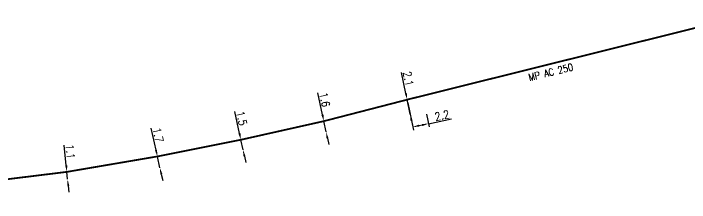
# Model space of a CAD drawing. Header units: millimetres. Extents: x 185000 to 186005, y 127000 to 128000.
# Drawn here: x 185225.9 to 185320.9, y 127932.7 to 127959.2 of the extents above; entities that cross this region are included whole.
import ezdxf
from ezdxf.enums import TextEntityAlignment as Align

# ---------------------------------------------------------------- set-up
doc = ezdxf.new("R2010")
doc.units = ezdxf.units.MM
doc.header["$PDMODE"] = 34
doc.layers.get('DEFPOINTS').update_dxf_attribs({"linetype": 'CONTINUOUS'})
doc.layers.add('G_120', color=4, linetype='CONTINUOUS')
doc.styles.get("Standard").update_dxf_attribs({"font": 'romans.shx', "width": 0.85})
doc.linetypes.add('G_TYPB_AP', pattern='A,5,-0.3,["o",Standard,S=1.5,R=0,X=0,Y=-0.5],-1.65', length=6.95)
doc.linetypes.add('G_TYPB_PE', pattern='A,5,-0.3,["o",Standard,S=1.5,R=0,X=0,Y=-0.5],-1.65', length=6.95)
doc.dimstyles.get("Standard").update_dxf_attribs({"dimtxt": 1.5, "dimasz": 1.2, "dimexe": 0.625, "dimexo": 0.625, "dimgap": 0.25, "dimtad": 1, "dimdec": 1, "dimzin": 0, "dimdsep": 46, "dimtxsty": 'Standard', "dimcen": -0.5, "dimadec": 0, "dimazin": 0, "dimtfac": 1, "dimtdec": 1, "dimtmove": 0, "dimatfit": 3, "dimfxl": 0, "dimtolj": 1, "dimtzin": 0, "dimarcsym": 0})

# ---------------------------------------------------------------- blocks, each defined once
blk = doc.blocks.new('*D533')
at = {"layer": 'DEFPOINTS', "color": 0, "linetype": 'Continuous', "ltscale": 0.5, "transparency": 16777216}
for p in [(185281.241, 127947.126), (185283.87, 127945.526), (185284.237, 127943.753)]:
    blk.add_point(p, dxfattribs=at)
at = {"layer": 'G_120', "color": 0, "linetype": 'Continuous', "lineweight": -2, "ltscale": 0.5, "transparency": 16777216}
for p, q in [((185281.336, 127946.667), (185282.129, 127942.837)), ((185283.965, 127945.067), (185284.332, 127943.294)), ((185284.237, 127943.753), (185287.448, 127944.418)), ((185282.915, 127943.479), (185283.356, 127943.57))]:
    blk.add_line(p, q, dxfattribs=at)
at = {"layer": 'G_120', "color": 0, "linetype": 'Continuous', "ltscale": 0.5, "transparency": 16777216}
for points in [[(185282.885, 127943.626), (185282.946, 127943.332), (185282.034, 127943.296)], [(185283.326, 127943.717), (185283.387, 127943.423), (185284.237, 127943.753)]]:
    blk.add_solid(points, dxfattribs=at)
at = {"layer": 'G_120', "color": 0, "linetype": 'Continuous', "ltscale": 0.5, "transparency": 16777216, "insert": (185286.131, 127944.911), "char_height": 1.125, "attachment_point": 5, "rotation": 11.70429}
blk.add_mtext('\\A1;2.2', dxfattribs=at)
blk = doc.blocks.new('*D534')
at = {"layer": 'DEFPOINTS', "color": 0, "linetype": 'Continuous', "ltscale": 0.5, "transparency": 16777216}
for p in [(185281.241, 127947.126), (185281.667, 127945.07), (185281.667, 127945.07)]:
    blk.add_point(p, dxfattribs=at)
at = {"layer": 'G_120', "color": 0, "linetype": 'Continuous', "lineweight": -2, "ltscale": 0.5, "transparency": 16777216}
for p, q in [((185281.058, 127948.007), (185280.449, 127950.95)), ((185281.667, 127945.07), (185281.241, 127947.126)), ((185281.849, 127944.188), (185282.032, 127943.307))]:
    blk.add_line(p, q, dxfattribs=at)
at = {"layer": 'G_120', "color": 0, "linetype": 'Continuous', "ltscale": 0.5, "transparency": 16777216}
for points in [[(185281.205, 127948.038), (185280.911, 127947.977), (185281.241, 127947.126)], [(185281.996, 127944.219), (185281.702, 127944.158), (185281.667, 127945.07)]]:
    blk.add_solid(points, dxfattribs=at)
at = {"layer": 'G_120', "color": 0, "linetype": 'Continuous', "ltscale": 0.5, "transparency": 16777216, "insert": (185281.396, 127950.071), "char_height": 1.125, "attachment_point": 5, "rotation": 281.70429}
blk.add_mtext('\\A1;2.1', dxfattribs=at)
blk = doc.blocks.new('*D535')
at = {"layer": 'DEFPOINTS', "color": 0, "linetype": 'Continuous', "ltscale": 0.5, "transparency": 16777216}
for p in [(185269.524, 127944.107), (185269.844, 127942.59), (185269.844, 127942.59)]:
    blk.add_point(p, dxfattribs=at)
at = {"layer": 'G_120', "color": 0, "linetype": 'Continuous', "lineweight": -2, "ltscale": 0.5, "transparency": 16777216}
for p, q in [((185269.337, 127944.987), (185268.686, 127948.061)), ((185269.844, 127942.59), (185269.524, 127944.107)), ((185270.031, 127941.71), (185270.217, 127940.829))]:
    blk.add_line(p, q, dxfattribs=at)
at = {"layer": 'G_120', "color": 0, "linetype": 'Continuous', "ltscale": 0.5, "transparency": 16777216}
for points in [[(185269.484, 127945.018), (185269.19, 127944.956), (185269.524, 127944.107)], [(185270.178, 127941.741), (185269.884, 127941.679), (185269.844, 127942.59)]]:
    blk.add_solid(points, dxfattribs=at)
at = {"layer": 'G_120', "color": 0, "linetype": 'Continuous', "ltscale": 0.5, "transparency": 16777216, "insert": (185269.652, 127947.12), "char_height": 1.125, "attachment_point": 5, "rotation": 281.95156}
blk.add_mtext('\\A1;1.6', dxfattribs=at)
blk = doc.blocks.new('*D536')
at = {"layer": 'DEFPOINTS', "color": 0, "linetype": 'Continuous', "ltscale": 0.5, "transparency": 16777216}
for p in [(185257.862, 127941.495), (185258.171, 127940.078), (185258.171, 127940.078)]:
    blk.add_point(p, dxfattribs=at)
at = {"layer": 'G_120', "color": 0, "linetype": 'Continuous', "lineweight": -2, "ltscale": 0.5, "transparency": 16777216}
for p, q in [((185257.671, 127942.375), (185257.003, 127945.445)), ((185258.171, 127940.078), (185257.862, 127941.495)), ((185258.362, 127939.199), (185258.554, 127938.32))]:
    blk.add_line(p, q, dxfattribs=at)
at = {"layer": 'G_120', "color": 0, "linetype": 'Continuous', "ltscale": 0.5, "transparency": 16777216}
for points in [[(185257.818, 127942.406), (185257.524, 127942.343), (185257.862, 127941.495)], [(185258.509, 127939.231), (185258.216, 127939.167), (185258.171, 127940.078)]]:
    blk.add_solid(points, dxfattribs=at)
at = {"layer": 'G_120', "color": 0, "linetype": 'Continuous', "ltscale": 0.5, "transparency": 16777216, "insert": (185257.974, 127944.509), "char_height": 1.125, "attachment_point": 5, "rotation": 282.27948}
blk.add_mtext('\\A1;1.5', dxfattribs=at)
blk = doc.blocks.new('*D537')
at = {"layer": 'DEFPOINTS', "color": 0, "linetype": 'Continuous', "ltscale": 0.5, "transparency": 16777216}
for p in [(185246.142, 127939.161), (185246.499, 127937.55), (185246.499, 127937.55)]:
    blk.add_point(p, dxfattribs=at)
at = {"layer": 'G_120', "color": 0, "linetype": 'Continuous', "lineweight": -2, "ltscale": 0.5, "transparency": 16777216}
for p, q in [((185245.948, 127940.04), (185245.27, 127943.108)), ((185246.499, 127937.55), (185246.142, 127939.161)), ((185246.693, 127936.671), (185246.887, 127935.793))]:
    blk.add_line(p, q, dxfattribs=at)
at = {"layer": 'G_120', "color": 0, "linetype": 'Continuous', "ltscale": 0.5, "transparency": 16777216}
for points in [[(185246.095, 127940.072), (185245.802, 127940.008), (185246.142, 127939.161)], [(185246.84, 127936.704), (185246.547, 127936.639), (185246.499, 127937.55)]]:
    blk.add_solid(points, dxfattribs=at)
at = {"layer": 'G_120', "color": 0, "linetype": 'Continuous', "ltscale": 0.5, "transparency": 16777216, "insert": (185246.244, 127942.175), "char_height": 1.125, "attachment_point": 5, "rotation": 282.46902}
blk.add_mtext('\\A1;1.7', dxfattribs=at)
blk = doc.blocks.new('*D538')
at = {"layer": 'DEFPOINTS', "color": 0, "linetype": 'Continuous', "ltscale": 0.5, "transparency": 16777216}
for p in [(185233.426, 127936.994), (185233.528, 127935.949), (185233.528, 127935.949)]:
    blk.add_point(p, dxfattribs=at)
at = {"layer": 'G_120', "color": 0, "linetype": 'Continuous', "lineweight": -2, "ltscale": 0.5, "transparency": 16777216}
for p, q in [((185233.338, 127937.89), (185233.059, 127940.745)), ((185233.528, 127935.949), (185233.426, 127936.994)), ((185233.615, 127935.053), (185233.703, 127934.157))]:
    blk.add_line(p, q, dxfattribs=at)
at = {"layer": 'G_120', "color": 0, "linetype": 'Continuous', "ltscale": 0.5, "transparency": 16777216}
for points in [[(185233.488, 127937.904), (185233.189, 127937.875), (185233.426, 127936.994)], [(185233.765, 127935.068), (185233.466, 127935.039), (185233.528, 127935.949)]]:
    blk.add_solid(points, dxfattribs=at)
at = {"layer": 'G_120', "color": 0, "linetype": 'Continuous', "ltscale": 0.5, "transparency": 16777216, "insert": (185233.902, 127939.838), "char_height": 1.125, "attachment_point": 5, "rotation": 275.58041}
blk.add_mtext('\\A1;1.1', dxfattribs=at)

msp = doc.modelspace()

# ---------------------------------------------------------------- linework, layer by layer
at = {"layer": 'G_120', "linetype": 'G_TYPB_AP', "ltscale": 0.5, "flags": 128}
msp.add_lwpolyline([(185000, 127958.813, 0.25, 0.25, 0), (185009.383, 127956.886, 0.25, 0.25, 0), (185020.605, 127954.78, 0.25, 0.25, 0), (185032.463, 127952.596, 0.25, 0.25, 0), (185044.267, 127950.33, 0.25, 0.25, 0), (185056.143, 127948.241, 0.25, 0.25, 0), (185067.949, 127946.09, 0.25, 0.25, 0), (185079.811, 127943.931, 0.25, 0.25, 0), (185091.615, 127941.746, 0.25, 0.25, 0), (185103.495, 127939.575, 0.25, 0.25, 0), (185115.033, 127937.919, 0.25, 0.25, 0), (185126.99, 127936.33, 0.25, 0.25, 0), (185138.867, 127934.75, 0.25, 0.25, 0), (185150.795, 127933.644, 0.25, 0.25, 0), (185162.732, 127932.831, 0.25, 0.25, 0), (185173.78, 127932.844, 0.25, 0.25, 0), (185185.76, 127932.889, 0.25, 0.25, 0), (185197.757, 127933.448, 0.25, 0.25, 0), (185209.719, 127934.401, 0.25, 0.25, 0), (185221.516, 127935.529, 0.25, 0.25, 0), (185233.426, 127936.994, 0.25, 0.25, 0), (185246.142, 127939.161, 0.25, 0.25, 0), (185257.862, 127941.495, 0.25, 0.25, 0), (185269.524, 127944.107, 0.25, 0.25, 0), (185281.241, 127947.126, 0.25, 0.25, 0), (185329.338, 127959.078, 0, 0, 0)], format="xyseb", dxfattribs=at)

# ---------------------------------------------------------------- texts
at = {"layer": 'G_120', "linetype": 'G_TYPB_PE', "width": 0.85}
msp.add_text('MP AC 250', height=1, rotation=13.9548, dxfattribs=at).set_placement((185301.412, 127950.977), align=Align.MIDDLE)

# ---------------------------------------------------------------- dimensions: what is measured, and where the dimension line sits
at = {"layer": 'G_120', "linetype": 'Continuous', "ltscale": 0.5}
for base, p1, p2, angle, picture, middle in [((185281.667, 127945.07), (185281.241, 127947.126), (185281.667, 127945.07), 101.70429, '*D534', (185280.662, 127949.919)), ((185269.844, 127942.59), (185269.524, 127944.107), (185269.844, 127942.59), 101.95156, '*D535', (185268.919, 127946.964)), ((185284.237, 127943.753), (185281.241, 127947.126), (185283.87, 127945.526), 191.70429, '*D533', (185286.283, 127944.177)), ((185258.171, 127940.078), (185257.862, 127941.495), (185258.171, 127940.078), 102.27948, '*D536', (185257.241, 127944.349)), ((185246.49875, 127937.55012), (185246.1425, 127939.1612), (185246.49875, 127937.55012), 102.46902, '*D537', (185245.51182, 127942.01329)), ((185233.528, 127935.949), (185233.426, 127936.994), (185233.528, 127935.949), 95.58041, '*D538', (185233.155, 127939.765))]:
    dim = msp.add_linear_dim(base=base, p1=p1, p2=p2, angle=angle, dimstyle='Standard', override={"dimscale": 0.75}, dxfattribs=at)
    dim.commit()
    dim.dimension.update_dxf_attribs({"geometry": picture, "text_midpoint": middle, "dimtype": 160})

doc.saveas('drawing.dxf')
